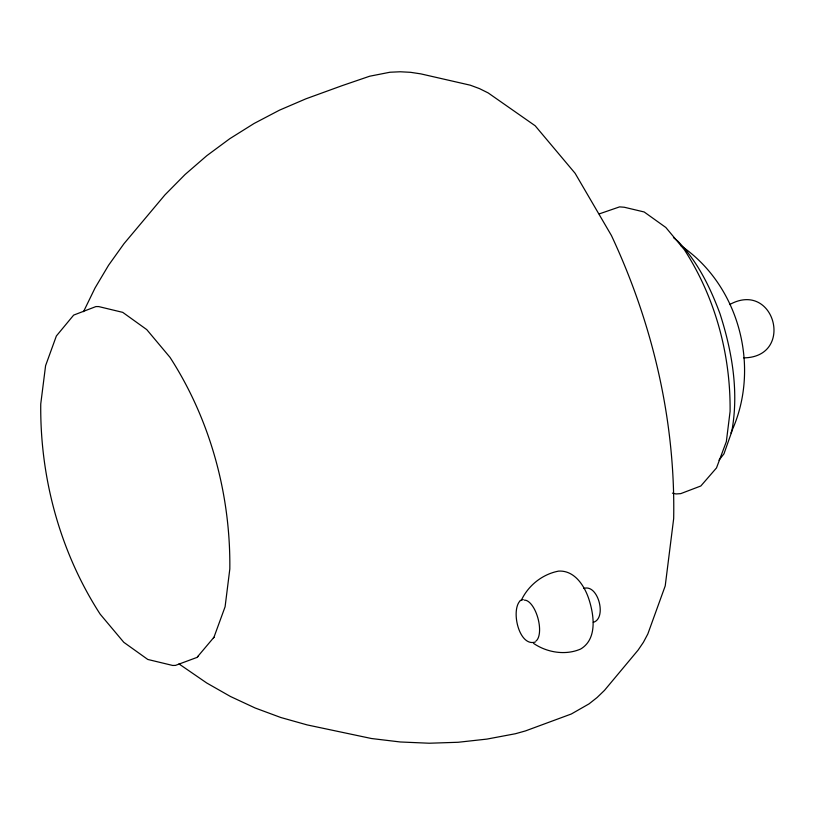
<?xml version="1.0" encoding="UTF-8"?>
<svg xmlns="http://www.w3.org/2000/svg" width="815" height="815" viewBox="0 0 815 815"><rect width="100%" height="100%" fill="white"/><g stroke="black" fill="none" stroke-linecap="round" stroke-linejoin="round"><path stroke-width="1.22" d="M521.376 600.197C528.354 585.364 542.454 574.188 558.591 571.111C574.504 570.143 584.477 585.751 588.858 599.076C593.982 614.744 597.619 639.042 580.616 649.046C565.488 655.637 546.997 652.55 533.601 643.412M730.872 432.979C761.129 369.022 739.837 285.739 681.065 245.814M83.517 311.676L95.07 287.94L108.568 265.252L123.951 243.736L164.915 194.917L185.097 174.492L206.755 155.726L229.789 138.693L254.076 123.483L279.504 110.157L305.961 98.798L342.076 85.667L369.664 76.223L389.947 72.24L400.267 71.771L410.587 72.321L420.846 73.88L470.296 85.198L479.434 88.59L488.154 92.91L535.17 125.765L575.115 173.3L611.413 235.494C652.774 323.83 675.492 420.917 673.669 518.635L665.223 585.893L647.833 633.958L643.422 642.271L638.125 650.075L604.465 690.386L597.1 697.508L589.082 703.844L571.335 713.991L525.42 730.933L515.426 733.734L486.942 739.093L458.162 742.271L429.24 743.229L400.297 741.976L371.477 738.522L307.123 724.902L280.768 717.495L255.166 708.001L230.451 696.489L206.725 682.99L178.964 663.909M213.948 637.289L225.093 606.778L229.82 568.972C230.635 494.674 210.402 419.878 169.999 357.337L146.751 329.606L122.729 312.359L98.707 306.583L95.925 306.572L73.666 315.099L56.367 335.984L45.589 365.67L40.75 403.945C39.945 477.743 60.035 552.04 100.163 614.164L123.778 642.291L147.79 659.457L172.688 665.458L175.48 665.397L196.986 657.42L213.948 637.289L213.398 637.951M197.699 656.819L198.29 656.106M535.323 642.016C519.053 647.355 510.363 609.803 520.479 600.451M719.003 460.159L723.965 453.833L731.666 432.001C739.154 392.341 732.196 351.611 719.961 313.632C710.16 287.226 697.538 261.411 677.693 241.036L673.445 237.583M583.764 588.471C598.118 583.509 607.216 618.33 593.33 622.324M729.731 304.525C774.79 279.779 795.043 357.255 743.718 357.866M599.219 213.907L619.583 206.878L624.29 207.244L644.166 211.971L665.824 227.467L684.386 249.757C715.254 297.546 730.709 354.688 730.087 411.453L726.348 441.618L716.507 467.912L700.839 485.985L680.729 493.635L676.022 493.951L672.446 493.146M520.378 600.492L523.22 599.575M524.361 600.146A21.455 9.373 75.2 0 1 537.829 617.811A21.455 9.373 75.2 0 1 535.934 641.069"/></g></svg>
